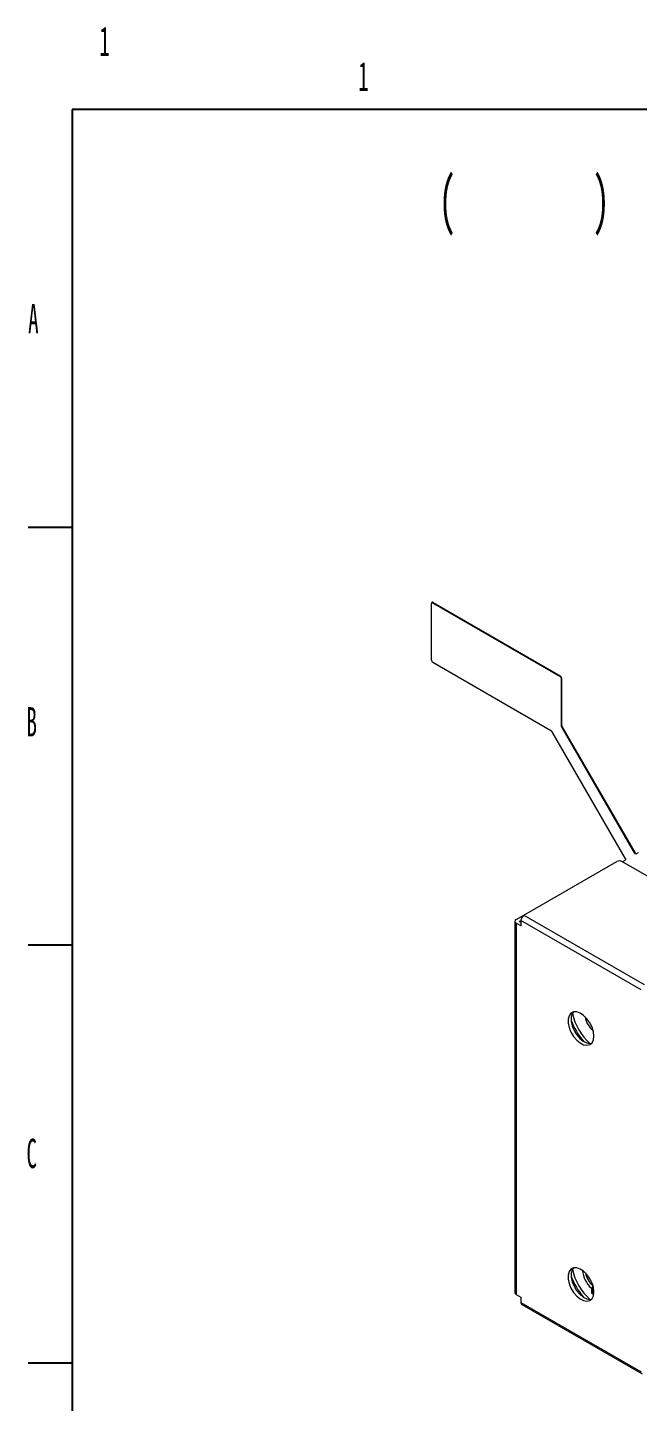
# Model space of a CAD drawing. Header units: millimetres. Extents: x 19 to 1667, y -46 to 1235.
# Drawn here: x 19.8 to 186.1, y 808.7 to 1183.6 of the extents above; entities that cross this region are included whole.
import ezdxf

# ---------------------------------------------------------------- set-up
doc = ezdxf.new("R2010")
doc.units = ezdxf.units.MM
doc.header["$LTSCALE"] = 4
doc.layers.add('12', color=4, linetype='Continuous')
doc.styles.add('SLDTEXTSTYLE3', font='TXT', dxfattribs={"width": 0.54})
doc.styles.add('SLDTEXTSTYLE5', font='TXT', dxfattribs={"width": 0.525})

# ---------------------------------------------------------------- blocks, each defined once
blk = doc.blocks.new('블록12')
for p, q in [((1651.99, 1161.2), (31.99, 1161.2)), ((31.99, 1161.2), (31.99, 21.2)), ((31.99, 1047.2), (19.99, 1047.2)), ((31.99, 933.2), (19.99, 933.2)), ((31.99, 819.2), (19.99, 819.2))]:
    blk.add_line(p, q)

msp = doc.modelspace()

# ---------------------------------------------------------------- linework, layer by layer
at = {"color": 7, "linetype": 'Continuous', "lineweight": 18}
for p, q in [((129.932, 1010.954), (129.932, 1026.468)), ((130.177, 1026.779), (130.035, 1026.697)), ((130.427, 1026.754), (130.285, 1026.673)), ((130.285, 1026.673), (164.933, 1006.671)), ((130.427, 1026.754), (165.075, 1006.752)), ((162.641, 991.663), (130.285, 1010.342)), ((164.933, 1006.671), (165.075, 1006.752)), ((165.428, 1006.14), (165.287, 1006.058)), ((165.287, 1006.058), (165.287, 993.192)), ((165.428, 1006.14), (165.428, 993.273)), ((182.752, 956.999), (162.891, 991.4)), ((165.287, 993.192), (165.428, 993.273)), ((165.532, 992.925), (165.391, 992.843)), ((165.391, 992.843), (185.252, 958.443)), ((165.532, 992.925), (185.393, 958.525)), ((155.172, 941.436), (180.486, 956.049)), ((213.296, 937.925), (181.9, 956.049)), ((182.126, 956.061), (182.752, 956.422)), ((185.252, 958.443), (185.393, 958.525)), ((185.752, 958.155), (186.377, 958.516)), ((153.05, 940.211), (155.148, 941.421)), ((155.172, 941.436), (187.982, 922.495)), ((152.699, 939.721), (152.699, 838.47)), ((153.05, 939.231), (153.05, 837.98)), ((154.323, 938.496), (153.05, 939.231)), ((153.899, 939.721), (154.323, 939.966)), ((153.899, 939.721), (154.323, 939.476)), ((154.323, 939.966), (154.323, 938.496)), ((187.133, 921.025), (154.323, 939.966)), ((173.557, 839.639), (173.91, 839.843)), ((173.91, 840.619), (173.91, 840.273)), ((173.91, 838.675), (173.91, 840.619)), ((153.05, 837.98), (154.323, 837.245)), ((154.323, 837.245), (154.323, 835.775)), ((173.557, 839.639), (173.557, 838.308)), ((173.557, 838.308), (174.052, 838.594)), ((173.557, 838.308), (174.206, 837.933)), ((174.261, 838.473), (173.91, 838.675)), ((154.323, 835.775), (187.133, 816.835)), ((154.572, 835.226), (187.382, 816.285))]:
    msp.add_line(p, q, dxfattribs=at)
at = {"color": 7, "linetype": 'Continuous', "lineweight": 18, "flags": 128}
for points in [[(182.126, 956.061), (182.072, 956.013), (182.046, 955.965)], [(182.752, 956.999), (182.795, 956.912), (182.828, 956.823), (182.848, 956.735), (182.855, 956.651), (182.848, 956.575), (182.828, 956.51), (182.795, 956.459), (182.752, 956.422)], [(185.752, 958.155), (185.698, 958.135), (185.637, 958.132), (185.57, 958.147), (185.502, 958.179), (185.433, 958.227), (185.366, 958.288), (185.305, 958.361), (185.252, 958.443)], [(185.393, 958.525), (185.447, 958.443), (185.508, 958.37), (185.574, 958.309), (185.643, 958.261), (185.712, 958.229), (185.778, 958.214), (185.839, 958.216), (185.893, 958.236)], [(174.264, 908.454), (174.133, 909.631), (173.749, 910.872), (173.141, 912.085), (172.355, 913.181), (171.447, 914.077), (170.487, 914.707), (169.544, 915.025), (168.689, 915.007), (167.986, 914.654), (167.485, 913.993), (167.226, 913.073), (167.226, 911.961), (167.485, 910.74), (167.986, 909.501), (168.689, 908.336), (169.544, 907.331), (170.487, 906.561), (171.447, 906.082), (172.355, 905.931), (173.141, 906.118), (173.749, 906.629), (174.133, 907.428), (174.264, 908.454)], [(168.689, 915.007), (168.334, 914.483), (168.074, 913.562), (168.074, 912.451), (168.334, 911.23), (168.834, 909.991), (169.538, 908.826), (170.393, 907.821), (171.335, 907.051), (172.296, 906.572), (173.203, 906.42), (173.616, 906.472)], [(174.264, 838.635), (174.133, 839.812), (173.749, 841.054), (173.141, 842.267), (172.355, 843.362), (171.447, 844.258), (170.487, 844.889), (169.544, 845.207), (168.689, 845.189), (167.986, 844.836), (167.485, 844.175), (167.226, 843.254), (167.226, 842.142), (167.485, 840.922), (167.986, 839.683), (168.689, 838.518), (169.544, 837.513), (170.487, 836.742), (171.447, 836.264), (172.355, 836.112), (173.141, 836.299), (173.749, 836.811), (174.133, 837.609), (174.264, 838.635)], [(168.689, 845.189), (168.334, 844.665), (168.074, 843.744), (168.074, 842.632), (168.334, 841.412), (168.834, 840.173), (169.538, 839.008), (170.393, 838.003), (171.335, 837.232), (172.296, 836.753), (173.203, 836.602), (173.616, 836.654)]]:
    msp.add_lwpolyline(points, dxfattribs=at)
at = {"color": 7, "linetype": 'Continuous', "lineweight": 18}
for centre, radius, start, end in [((130.147, 1026.503), 0.218, 50.79671, 189.21404), ((130.28, 1026.55), 0.251, 54.38242, 114.30712), ((130.699, 1010.989), 0.768, 182.60548, 237.39452), ((164.519, 1006.023), 0.768, 2.60548, 57.39452), ((164.661, 1006.105), 0.768, 2.60548, 57.39452), ((162.259, 991.051), 0.721, 28.85561, 58.04533), ((166.008, 993.216), 0.721, 181.9565, 211.14373), ((166.149, 993.298), 0.721, 181.9565, 211.14373), ((181.193, 954.685), 1.537, 62.60967, 117.39033), ((156.166, 939.882), 1.844, 122.60548, 177.39452), ((153.236, 939.721), 0.524, 110.78342, 249.21658), ((186.646, 919.684), 19.834, 200.31951, 219.67511), ((182.662, 917.384), 14.503, 190.88296, 229.11166), ((178.124, 914.764), 6.369, 189.35169, 230.64294), ((182.695, 847.584), 14.538, 190.9318, 229.06282), ((178.981, 845.426), 7.932, 186.55096, 226.84844), ((179.147, 845.533), 7.423, 193.27604, 225.12456), ((186.646, 849.866), 19.834, 200.31951, 219.67511), ((153.3, 838.53), 0.604, 185.6948, 245.62534), ((154.911, 835.711), 0.592, 173.70115, 234.98667)]:
    msp.add_arc(centre, radius, start, end, dxfattribs=at)

# ---------------------------------------------------------------- block references
at = {"color": 7, "linetype": 'Continuous'}
msp.add_blockref('블록12', (0, 0), dxfattribs=at)

# ---------------------------------------------------------------- texts
at = {"layer": '12'}
for s, insert, char_height, attachment_point, style in [('1', (40.785, 1183.827), 8, 2, 'SLDTEXTSTYLE5'), ('1', (111.383, 1174.225), 8, 2, 'SLDTEXTSTYLE5'), ('(        )', (131.908, 1142.871), 12.7, 1, 'SLDTEXTSTYLE3'), ('A', (21.364, 1108.175), 8, 2, 'SLDTEXTSTYLE5'), ('B', (20.927, 998.172), 8, 2, 'SLDTEXTSTYLE5'), ('C', (20.907, 880.432), 8, 2, 'SLDTEXTSTYLE5')]:
    msp.add_mtext(s, dxfattribs=dict(at, insert=insert, char_height=char_height, attachment_point=attachment_point, style=style))

doc.saveas('drawing.dxf')
